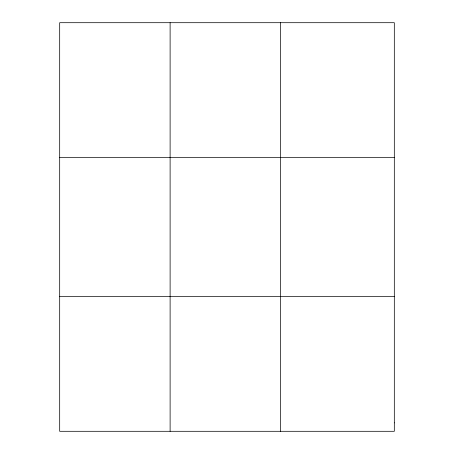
<?xml version="1.0" encoding="UTF-8"?>
<svg xmlns="http://www.w3.org/2000/svg" width="454" height="454" viewBox="0 0 454 454"><rect width="100%" height="100%" fill="white"/><g stroke="black" fill="none" stroke-linecap="round" stroke-linejoin="round"><path stroke-width="0.68" d="M59.684 157.538L394.316 157.538M59.684 296.462L394.316 296.462M280.538 22.7L280.538 431.3M170.114 22.7L170.114 431.3M394.316 422.873L394.316 431.3L59.684 431.3L59.684 22.7L394.316 22.7L394.316 422.873"/></g></svg>
